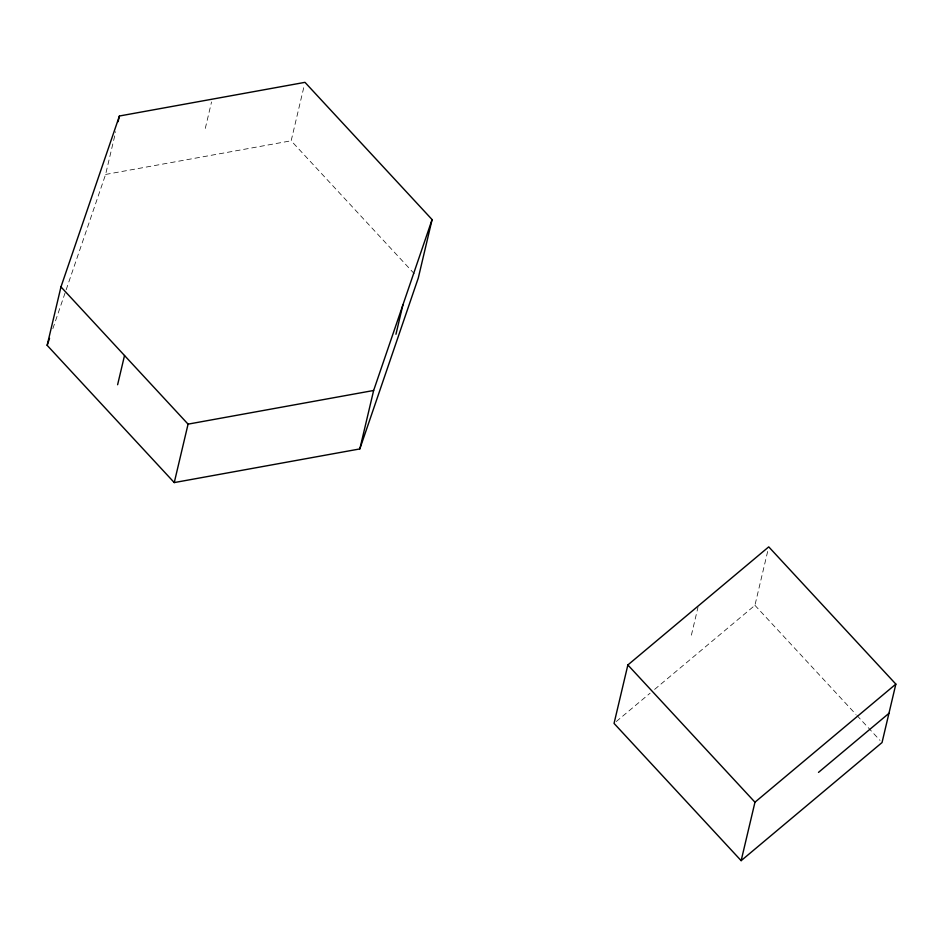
<?xml version="1.0" encoding="UTF-8"?>
<svg xmlns="http://www.w3.org/2000/svg" width="943" height="943" viewBox="0 0 943 943"><rect width="100%" height="100%" fill="white"/><g stroke="black" fill="none" stroke-linecap="round" stroke-linejoin="round"><path stroke-width="0.71" stroke-dasharray="4.71 3.54" d="M66.163 289.76L105.604 174.443L115.718 131.678M205.291 128.401L211.538 101.962M414.272 273.718L291.163 140.79L304.306 85.2M691.396 635.146L697.973 607.316M654.619 689.392L754.93 605.312L767.732 551.148M52.855 328.659L65.68 291.151M616.298 721.513L650.104 693.176M105.604 174.443L291.163 140.79M754.93 605.312L856.008 714.464M857.01 715.537L880.031 740.396"/><path stroke-width="1.41" d="M47.15 345.338L60.965 286.896L119.419 116.001L304.978 82.347L432.094 219.589L418.279 278.032L359.825 448.927L174.255 482.58L47.15 345.338L49.531 338.384M118.075 121.706L119.419 116.001M117.616 384.732L124.523 355.511M174.255 482.58L188.07 424.138L60.965 286.896M359.825 448.927L373.64 390.485L432.094 219.589M395.954 334.258L402.861 305.037M627.861 664.968L614.046 723.411L741.151 860.653L882.035 742.554L895.85 684.111L768.745 546.869L627.861 664.968L754.966 802.21L741.151 860.653M754.966 802.21L895.85 684.111M818.5 772.376L888.943 713.332M188.07 424.138L373.64 390.485"/></g></svg>
